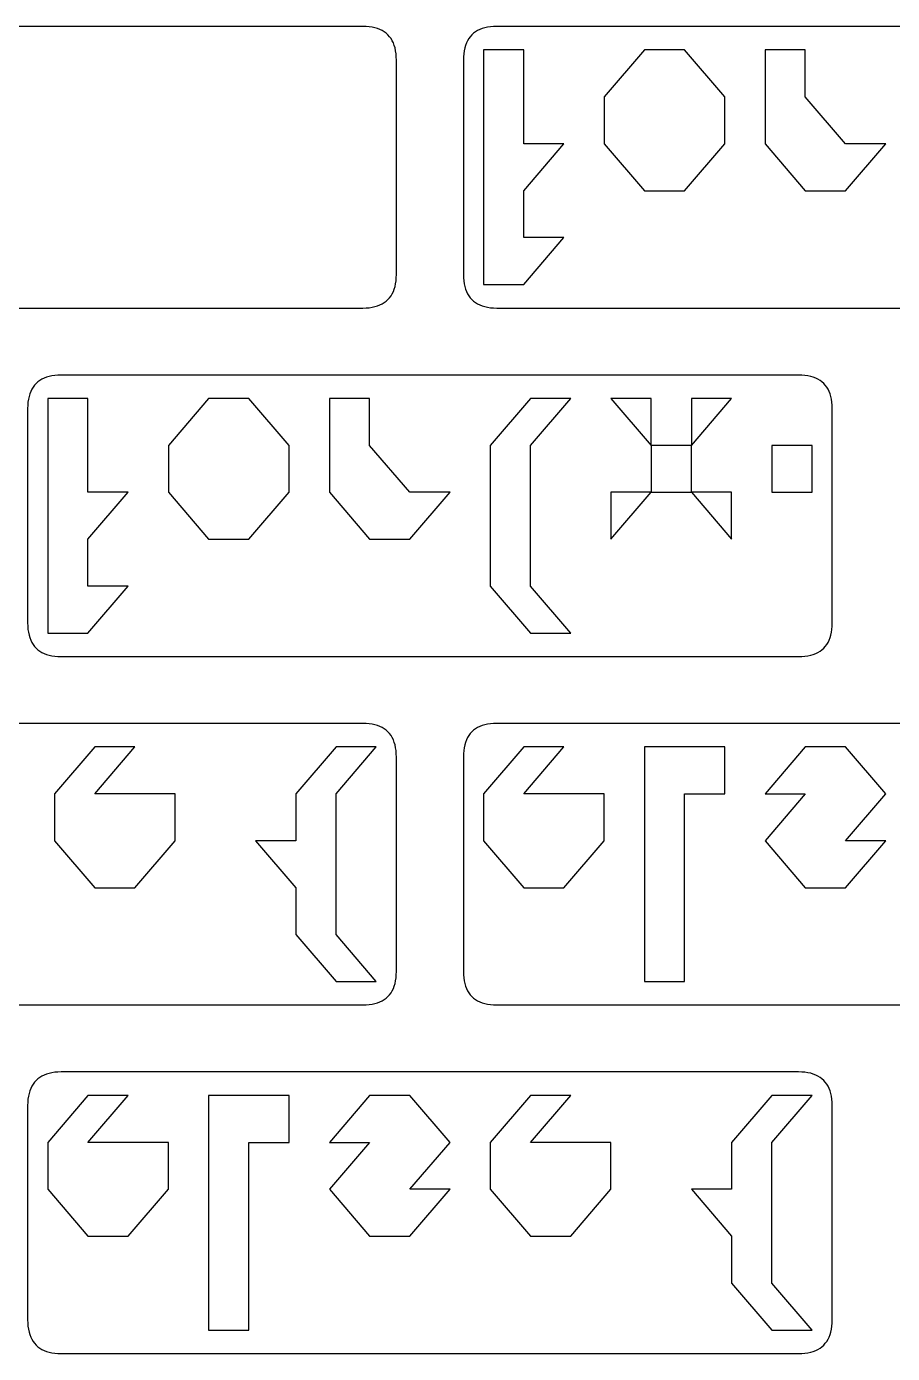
# Model space of a CAD drawing. Header units: metres. Extents: x 10 to 780, y 10 to 780.
# Drawn here: x 139.8 to 269, y 426 to 624 of the extents above; entities that cross this region are included whole.
import ezdxf

# ---------------------------------------------------------------- set-up
doc = ezdxf.new("R2010")
doc.units = ezdxf.units.M

msp = doc.modelspace()

# ---------------------------------------------------------------- linework, layer by layer
for p, q in [((190.00003, 623.99994), (80, 624)), ((190.48753, 623.9874), (190.00003, 623.99994)), ((190.95003, 623.94995), (190.48753, 623.9874)), ((191.38753, 623.88745), (190.95003, 623.94995)), ((191.80002, 623.8), (191.38753, 623.88745)), ((192.18752, 623.6875), (191.80002, 623.8)), ((208.20001, 623.80005), (207.81252, 623.68756)), ((208.20001, 623.80005), (207.81252, 623.68756)), ((208.6125, 623.8875), (208.20001, 623.80005)), ((208.6125, 623.8875), (208.20001, 623.80005)), ((209.05, 623.95), (208.6125, 623.8875)), ((209.05, 623.95), (208.6125, 623.8875)), ((209.5125, 623.9875), (209.05, 623.95)), ((209.5125, 623.9875), (209.05, 623.95)), ((210, 624), (209.5125, 623.9875)), ((210, 624), (209.5125, 623.9875)), ((320.0001, 623.99994), (210, 624)), ((320.0001, 623.99994), (210, 624)), ((192.55002, 623.55), (192.18752, 623.6875)), ((192.88751, 623.3875), (192.55002, 623.55)), ((193.20001, 623.2), (192.88751, 623.3875)), ((193.4875, 622.9875), (193.20001, 623.2)), ((193.75, 622.75), (193.4875, 622.9875)), ((193.9875, 622.4875), (193.75, 622.75)), ((194.2, 622.2), (193.9875, 622.4875)), ((194.3875, 621.8875), (194.2, 622.2)), ((194.55, 621.55), (194.3875, 621.8875)), ((205.61258, 621.88763), (205.45009, 621.5502)), ((205.61258, 621.88763), (205.45009, 621.5502)), ((205.80006, 622.20013), (205.61258, 621.88763)), ((205.80006, 622.20013), (205.61258, 621.88763)), ((206.01256, 622.4876), (205.80006, 622.20013)), ((206.01256, 622.4876), (205.80006, 622.20013)), ((206.25005, 622.7501), (206.01256, 622.4876)), ((206.25005, 622.7501), (206.01256, 622.4876)), ((206.51254, 622.9876), (206.25005, 622.7501)), ((206.51254, 622.9876), (206.25005, 622.7501)), ((206.80003, 623.2001), (206.51254, 622.9876)), ((206.80003, 623.2001), (206.51254, 622.9876)), ((207.11253, 623.3876), (206.80003, 623.2001)), ((207.11253, 623.3876), (206.80003, 623.2001)), ((207.45003, 623.55005), (207.11253, 623.3876)), ((207.45003, 623.55005), (207.11253, 623.3876)), ((207.81252, 623.68756), (207.45003, 623.55005)), ((207.81252, 623.68756), (207.45003, 623.55005)), ((194.6875, 621.1875), (194.55, 621.55)), ((194.8, 620.8), (194.6875, 621.1875)), ((194.8875, 620.3875), (194.8, 620.8)), ((194.95, 619.95), (194.8875, 620.3875)), ((194.9875, 619.4875), (194.95, 619.95)), ((205.05014, 619.95026), (205.01265, 619.4878)), ((205.05014, 619.95026), (205.01265, 619.4878)), ((205.11263, 620.38776), (205.05014, 619.95026)), ((205.11263, 620.38776), (205.05014, 619.95026)), ((205.20012, 620.80023), (205.11263, 620.38776)), ((205.20012, 620.80023), (205.11263, 620.38776)), ((205.3126, 621.1877), (205.20012, 620.80023)), ((205.3126, 621.1877), (205.20012, 620.80023)), ((205.45009, 621.5502), (205.3126, 621.1877)), ((205.45009, 621.5502), (205.3126, 621.1877)), ((214, 620.5), (208, 620.5)), ((208, 620.5), (208, 585.5)), ((214, 606.5), (214, 620.5)), ((232, 620.5), (226, 613.5)), ((238, 620.5), (232, 620.5)), ((244, 613.5), (238, 620.5)), ((256, 620.5), (250, 620.5)), ((250, 620.5), (250, 606.5)), ((256, 613.5), (256, 620.5)), ((195, 619), (194.9875, 619.4875)), ((195.0001, 587.0004), (195, 619)), ((205.00017, 619.0003), (205, 587)), ((205.00017, 619.0003), (205, 587)), ((205.01265, 619.4878), (205.00017, 619.0003)), ((205.01265, 619.4878), (205.00017, 619.0003)), ((226, 613.5), (226, 606.5)), ((244, 606.5), (244, 613.5)), ((262, 606.5), (256, 613.5)), ((214, 599.5), (220, 606.5)), ((220, 606.5), (214, 606.5)), ((226, 606.5), (232, 599.5)), ((238, 599.5), (244, 606.5)), ((250, 606.5), (256, 599.5)), ((262, 599.5), (268, 606.5)), ((268, 606.5), (262, 606.5)), ((214, 592.5), (214, 599.5)), ((232, 599.5), (238, 599.5)), ((256, 599.5), (262, 599.5)), ((214, 585.5), (220, 592.5)), ((220, 592.5), (214, 592.5)), ((194.95009, 586.05035), (194.9876, 586.5129)), ((194.9876, 586.5129), (195.0001, 587.0004)), ((205, 587), (205.0125, 586.5125)), ((205, 587), (205.0125, 586.5125)), ((205.0125, 586.5125), (205.05, 586.05005)), ((205.0125, 586.5125), (205.05, 586.05005)), ((194.20004, 583.8002), (194.38754, 584.1127)), ((194.38754, 584.1127), (194.55005, 584.4502)), ((194.55005, 584.4502), (194.68756, 584.81274)), ((194.68756, 584.81274), (194.80006, 585.20026)), ((194.80006, 585.20026), (194.88757, 585.6128)), ((194.88757, 585.6128), (194.95009, 586.05035)), ((205.05, 586.05005), (205.1125, 585.61255)), ((205.05, 586.05005), (205.1125, 585.61255)), ((205.1125, 585.61255), (205.2, 585.2001)), ((205.1125, 585.61255), (205.2, 585.2001)), ((205.2, 585.2001), (205.3125, 584.81256)), ((205.2, 585.2001), (205.3125, 584.81256)), ((205.3125, 584.81256), (205.45, 584.4501)), ((205.3125, 584.81256), (205.45, 584.4501)), ((205.45, 584.4501), (205.6125, 584.1126)), ((205.45, 584.4501), (205.6125, 584.1126)), ((205.6125, 584.1126), (205.8, 583.8001)), ((205.6125, 584.1126), (205.8, 583.8001)), ((208, 585.5), (214, 585.5)), ((191.3875, 582.1125), (191.8, 582.2)), ((191.8, 582.2), (192.1875, 582.3125)), ((192.1875, 582.3125), (192.55, 582.45)), ((192.55, 582.45), (192.88751, 582.61255)), ((192.88751, 582.61255), (193.20001, 582.80005)), ((193.20001, 582.80005), (193.48752, 583.0126)), ((193.48752, 583.0126), (193.75003, 583.2501)), ((193.75003, 583.2501), (193.98753, 583.51263)), ((193.98753, 583.51263), (194.20004, 583.8002)), ((205.8, 583.8001), (206.0125, 583.51263)), ((205.8, 583.8001), (206.0125, 583.51263)), ((206.0125, 583.51263), (206.25, 583.2501)), ((206.0125, 583.51263), (206.25, 583.2501)), ((206.25, 583.2501), (206.5125, 583.01263)), ((206.25, 583.2501), (206.5125, 583.01263)), ((206.5125, 583.01263), (206.8, 582.8002)), ((206.5125, 583.01263), (206.8, 582.8002)), ((206.8, 582.8002), (207.1125, 582.6127)), ((206.8, 582.8002), (207.1125, 582.6127)), ((207.1125, 582.6127), (207.45, 582.4502)), ((207.1125, 582.6127), (207.45, 582.4502)), ((207.45, 582.4502), (207.8125, 582.3127)), ((207.45, 582.4502), (207.8125, 582.3127)), ((207.8125, 582.3127), (208.2, 582.2002)), ((207.8125, 582.3127), (208.2, 582.2002)), ((208.2, 582.2002), (208.61249, 582.11273)), ((208.2, 582.2002), (208.61249, 582.11273)), ((80.000015, 582.00024), (190, 582)), ((190, 582), (190.4875, 582.0125)), ((190.4875, 582.0125), (190.95, 582.05)), ((190.95, 582.05), (191.3875, 582.1125)), ((208.61249, 582.11273), (209.04999, 582.05023)), ((208.61249, 582.11273), (209.04999, 582.05023)), ((209.04999, 582.05023), (209.51248, 582.01276)), ((209.04999, 582.05023), (209.51248, 582.01276)), ((209.51248, 582.01276), (209.99998, 582.00024)), ((209.51248, 582.01276), (209.99998, 582.00024)), ((209.99998, 582.00024), (320, 582)), ((209.99998, 582.00024), (320, 582)), ((141.01253, 570.4875), (140.80003, 570.2)), ((141.01253, 570.4875), (140.80003, 570.2)), ((141.25003, 570.75), (141.01253, 570.4875)), ((141.25003, 570.75), (141.01253, 570.4875)), ((141.51253, 570.9875), (141.25003, 570.75)), ((141.51253, 570.9875), (141.25003, 570.75)), ((141.80002, 571.2), (141.51253, 570.9875)), ((141.80002, 571.2), (141.51253, 570.9875)), ((142.11252, 571.3875), (141.80002, 571.2)), ((142.11252, 571.3875), (141.80002, 571.2)), ((142.45001, 571.55), (142.11252, 571.3875)), ((142.45001, 571.55), (142.11252, 571.3875)), ((142.81252, 571.6875), (142.45001, 571.55)), ((142.81252, 571.6875), (142.45001, 571.55)), ((143.20001, 571.8), (142.81252, 571.6875)), ((143.20001, 571.8), (142.81252, 571.6875)), ((143.6125, 571.8875), (143.20001, 571.8)), ((143.6125, 571.8875), (143.20001, 571.8)), ((144.05, 571.95), (143.6125, 571.8875)), ((144.05, 571.95), (143.6125, 571.8875)), ((144.5125, 571.9875), (144.05, 571.95)), ((144.5125, 571.9875), (144.05, 571.95)), ((145, 572), (144.5125, 571.9875)), ((145, 572), (144.5125, 571.9875)), ((255.00005, 572), (145, 572)), ((255.00005, 572), (145, 572)), ((255.48755, 571.9875), (255.00005, 572)), ((255.48755, 571.9875), (255.00005, 572)), ((255.95004, 571.95), (255.48755, 571.9875)), ((255.95004, 571.95), (255.48755, 571.9875)), ((256.38754, 571.8875), (255.95004, 571.95)), ((256.38754, 571.8875), (255.95004, 571.95)), ((256.80005, 571.8), (256.38754, 571.8875)), ((256.80005, 571.8), (256.38754, 571.8875)), ((257.18753, 571.6875), (256.80005, 571.8)), ((257.18753, 571.6875), (256.80005, 571.8)), ((257.55002, 571.55), (257.18753, 571.6875)), ((257.55002, 571.55), (257.18753, 571.6875)), ((257.8875, 571.3875), (257.55002, 571.55)), ((257.8875, 571.3875), (257.55002, 571.55)), ((258.2, 571.2), (257.8875, 571.3875)), ((258.2, 571.2), (257.8875, 571.3875)), ((258.48752, 570.9875), (258.2, 571.2)), ((258.48752, 570.9875), (258.2, 571.2)), ((258.75, 570.75), (258.48752, 570.9875)), ((258.75, 570.75), (258.48752, 570.9875)), ((258.9875, 570.4875), (258.75, 570.75)), ((258.9875, 570.4875), (258.75, 570.75)), ((259.19998, 570.2), (258.9875, 570.4875)), ((259.19998, 570.2), (258.9875, 570.4875)), ((140.11255, 568.3876), (140.05005, 567.9501)), ((140.11255, 568.3876), (140.05005, 567.9501)), ((140.20004, 568.80005), (140.11255, 568.3876)), ((140.20004, 568.80005), (140.11255, 568.3876)), ((140.31255, 569.18756), (140.20004, 568.80005)), ((140.31255, 569.18756), (140.20004, 568.80005)), ((140.45004, 569.55005), (140.31255, 569.18756)), ((140.45004, 569.55005), (140.31255, 569.18756)), ((140.61253, 569.8875), (140.45004, 569.55005)), ((140.61253, 569.8875), (140.45004, 569.55005)), ((140.80003, 570.2), (140.61253, 569.8875)), ((140.80003, 570.2), (140.61253, 569.8875)), ((149, 568.5), (143, 568.5)), ((143, 568.5), (143, 533.5)), ((149, 554.5), (149, 568.5)), ((167, 568.5), (161, 561.5)), ((173, 568.5), (167, 568.5)), ((179, 561.5), (173, 568.5)), ((191, 568.5), (185, 568.5)), ((185, 568.5), (185, 554.5)), ((191, 561.5), (191, 568.5)), ((215, 568.5), (209, 561.5)), ((215, 561.5), (221, 568.5)), ((221, 568.5), (215, 568.5)), ((233, 568.5), (227, 568.5)), ((227, 568.5), (233, 561.5)), ((233, 561.5), (233, 568.5)), ((239, 561.5), (245, 568.5)), ((245, 568.5), (239, 568.5)), ((239, 568.5), (239, 561.5)), ((259.38748, 569.8875), (259.19998, 570.2)), ((259.38748, 569.8875), (259.19998, 570.2)), ((259.55, 569.55), (259.38748, 569.8875)), ((259.55, 569.55), (259.38748, 569.8875)), ((259.6875, 569.1875), (259.55, 569.55)), ((259.6875, 569.1875), (259.55, 569.55)), ((259.8, 568.8), (259.6875, 569.1875)), ((259.8, 568.8), (259.6875, 569.1875)), ((259.88748, 568.3875), (259.8, 568.8)), ((259.88748, 568.3875), (259.8, 568.8)), ((259.94998, 567.95), (259.88748, 568.3875)), ((259.94998, 567.95), (259.88748, 568.3875)), ((140.00006, 567.0001), (140, 535)), ((140.00006, 567.0001), (140, 535)), ((140.01256, 567.4876), (140.00006, 567.0001)), ((140.01256, 567.4876), (140.00006, 567.0001)), ((140.05005, 567.9501), (140.01256, 567.4876)), ((140.05005, 567.9501), (140.01256, 567.4876)), ((259.9875, 567.4875), (259.94998, 567.95)), ((259.9875, 567.4875), (259.94998, 567.95)), ((260, 567), (259.9875, 567.4875)), ((260, 567), (259.9875, 567.4875)), ((260.00012, 535.0001), (260, 567)), ((260.00012, 535.0001), (260, 567)), ((161, 561.5), (161, 554.5)), ((179, 554.5), (179, 561.5)), ((197, 554.5), (191, 561.5)), ((209, 561.5), (209, 540.5)), ((215, 540.5), (215, 561.5)), ((239, 561.5), (233, 561.5)), ((233, 561.5), (233, 554.5)), ((239, 554.5), (239, 561.5)), ((257, 561.5), (251, 561.5)), ((251, 561.5), (251, 554.5)), ((257, 554.5), (257, 561.5)), ((149, 547.5), (155, 554.5)), ((155, 554.5), (149, 554.5)), ((161, 554.5), (167, 547.5)), ((173, 547.5), (179, 554.5)), ((185, 554.5), (191, 547.5)), ((197, 547.5), (203, 554.5)), ((203, 554.5), (197, 554.5)), ((227, 547.5), (233, 554.5)), ((233, 554.5), (227, 554.5)), ((227, 554.5), (227, 547.5)), ((233, 554.5), (239, 554.5)), ((239, 554.5), (245, 547.5)), ((245, 554.5), (239, 554.5)), ((245, 547.5), (245, 554.5)), ((251, 554.5), (257, 554.5)), ((149, 540.5), (149, 547.5)), ((167, 547.5), (173, 547.5)), ((191, 547.5), (197, 547.5)), ((149, 533.5), (155, 540.5)), ((155, 540.5), (149, 540.5)), ((209, 540.5), (215, 533.5)), ((221, 533.5), (215, 540.5)), ((140, 535), (140.0125, 534.5125)), ((140, 535), (140.0125, 534.5125)), ((259.9876, 534.51263), (260.00012, 535.0001)), ((259.9876, 534.51263), (260.00012, 535.0001)), ((140.0125, 534.5125), (140.05, 534.05005)), ((140.0125, 534.5125), (140.05, 534.05005)), ((140.05, 534.05005), (140.1125, 533.61255)), ((140.05, 534.05005), (140.1125, 533.61255)), ((140.1125, 533.61255), (140.20001, 533.2001)), ((140.1125, 533.61255), (140.20001, 533.2001)), ((140.20001, 533.2001), (140.31252, 532.81256)), ((140.20001, 533.2001), (140.31252, 532.81256)), ((140.31252, 532.81256), (140.45001, 532.4501)), ((140.31252, 532.81256), (140.45001, 532.4501)), ((143, 533.5), (149, 533.5)), ((215, 533.5), (221, 533.5)), ((259.55005, 532.4501), (259.68756, 532.81256)), ((259.55005, 532.4501), (259.68756, 532.81256)), ((259.68756, 532.81256), (259.80008, 533.2001)), ((259.68756, 532.81256), (259.80008, 533.2001)), ((259.80008, 533.2001), (259.8876, 533.6126)), ((259.80008, 533.2001), (259.8876, 533.6126)), ((259.8876, 533.6126), (259.9501, 534.0501)), ((259.8876, 533.6126), (259.9501, 534.0501)), ((259.9501, 534.0501), (259.9876, 534.51263)), ((259.9501, 534.0501), (259.9876, 534.51263)), ((140.45001, 532.4501), (140.61252, 532.11255)), ((140.45001, 532.4501), (140.61252, 532.11255)), ((140.61252, 532.11255), (140.80002, 531.80005)), ((140.61252, 532.11255), (140.80002, 531.80005)), ((140.80002, 531.80005), (141.01253, 531.5126)), ((140.80002, 531.80005), (141.01253, 531.5126)), ((141.01253, 531.5126), (141.25003, 531.25006)), ((141.01253, 531.5126), (141.25003, 531.25006)), ((141.25003, 531.25006), (141.51253, 531.0126)), ((141.25003, 531.25006), (141.51253, 531.0126)), ((141.51253, 531.0126), (141.80003, 530.80005)), ((141.51253, 531.0126), (141.80003, 530.80005)), ((141.80003, 530.80005), (142.11253, 530.61255)), ((141.80003, 530.80005), (142.11253, 530.61255)), ((257.8875, 530.6125), (258.2, 530.8)), ((257.8875, 530.6125), (258.2, 530.8)), ((258.2, 530.8), (258.48752, 531.0125)), ((258.2, 530.8), (258.48752, 531.0125)), ((258.48752, 531.0125), (258.75003, 531.25)), ((258.48752, 531.0125), (258.75003, 531.25)), ((258.75003, 531.25), (258.98755, 531.5125)), ((258.75003, 531.25), (258.98755, 531.5125)), ((258.98755, 531.5125), (259.20004, 531.80005)), ((258.98755, 531.5125), (259.20004, 531.80005)), ((259.20004, 531.80005), (259.38754, 532.11255)), ((259.20004, 531.80005), (259.38754, 532.11255)), ((259.38754, 532.11255), (259.55005, 532.4501)), ((259.38754, 532.11255), (259.55005, 532.4501)), ((142.11253, 530.61255), (142.45004, 530.4501)), ((142.11253, 530.61255), (142.45004, 530.4501)), ((142.45004, 530.4501), (142.81255, 530.31256)), ((142.45004, 530.4501), (142.81255, 530.31256)), ((142.81255, 530.31256), (143.20006, 530.2001)), ((142.81255, 530.31256), (143.20006, 530.2001)), ((143.20006, 530.2001), (143.61256, 530.11255)), ((143.20006, 530.2001), (143.61256, 530.11255)), ((143.61256, 530.11255), (144.05006, 530.05005)), ((143.61256, 530.11255), (144.05006, 530.05005)), ((144.05006, 530.05005), (144.51257, 530.0126)), ((144.05006, 530.05005), (144.51257, 530.0126)), ((144.51257, 530.0126), (145.00008, 530.00006)), ((144.51257, 530.0126), (145.00008, 530.00006)), ((145.00008, 530.00006), (255, 530)), ((145.00008, 530.00006), (255, 530)), ((255, 530), (255.4875, 530.0125)), ((255, 530), (255.4875, 530.0125)), ((255.4875, 530.0125), (255.95, 530.05)), ((255.4875, 530.0125), (255.95, 530.05)), ((255.95, 530.05), (256.3875, 530.1125)), ((255.95, 530.05), (256.3875, 530.1125)), ((256.3875, 530.1125), (256.80002, 530.2)), ((256.3875, 530.1125), (256.80002, 530.2)), ((256.80002, 530.2), (257.18753, 530.3125)), ((256.80002, 530.2), (257.18753, 530.3125)), ((257.18753, 530.3125), (257.55002, 530.45)), ((257.18753, 530.3125), (257.55002, 530.45)), ((257.55002, 530.45), (257.8875, 530.6125)), ((257.55002, 530.45), (257.8875, 530.6125)), ((190.00003, 520.00024), (80, 520)), ((190.00003, 520.00024), (80, 520)), ((190.48753, 519.98773), (190.00003, 520.00024)), ((190.48753, 519.98773), (190.00003, 520.00024)), ((190.95003, 519.9502), (190.48753, 519.98773)), ((190.95003, 519.9502), (190.48753, 519.98773)), ((191.38753, 519.8877), (190.95003, 519.9502)), ((191.38753, 519.8877), (190.95003, 519.9502)), ((191.80002, 519.8002), (191.38753, 519.8877)), ((191.80002, 519.8002), (191.38753, 519.8877)), ((192.18752, 519.6877), (191.80002, 519.8002)), ((192.18752, 519.6877), (191.80002, 519.8002)), ((192.55002, 519.5502), (192.18752, 519.6877)), ((192.55002, 519.5502), (192.18752, 519.6877)), ((192.88751, 519.38763), (192.55002, 519.5502)), ((192.88751, 519.38763), (192.55002, 519.5502)), ((193.20001, 519.20013), (192.88751, 519.38763)), ((193.20001, 519.20013), (192.88751, 519.38763)), ((193.4875, 518.9876), (193.20001, 519.20013)), ((193.4875, 518.9876), (193.20001, 519.20013)), ((193.75, 518.7501), (193.4875, 518.9876)), ((193.75, 518.7501), (193.4875, 518.9876)), ((206.51254, 518.9875), (206.25005, 518.75)), ((206.51254, 518.9875), (206.25005, 518.75)), ((206.80003, 519.2), (206.51254, 518.9875)), ((206.80003, 519.2), (206.51254, 518.9875)), ((207.11253, 519.3875), (206.80003, 519.2)), ((207.11253, 519.3875), (206.80003, 519.2)), ((207.45003, 519.55), (207.11253, 519.3875)), ((207.45003, 519.55), (207.11253, 519.3875)), ((207.81252, 519.6875), (207.45003, 519.55)), ((207.81252, 519.6875), (207.45003, 519.55)), ((208.20001, 519.8), (207.81252, 519.6875)), ((208.20001, 519.8), (207.81252, 519.6875)), ((208.6125, 519.8875), (208.20001, 519.8)), ((208.6125, 519.8875), (208.20001, 519.8)), ((209.05, 519.95), (208.6125, 519.8875)), ((209.05, 519.95), (208.6125, 519.8875)), ((209.5125, 519.9875), (209.05, 519.95)), ((209.5125, 519.9875), (209.05, 519.95)), ((210, 520), (209.5125, 519.9875)), ((210, 520), (209.5125, 519.9875)), ((320.0001, 520.00024), (210, 520)), ((320.0001, 520.00024), (210, 520)), ((193.9875, 518.4876), (193.75, 518.7501)), ((193.9875, 518.4876), (193.75, 518.7501)), ((194.2, 518.2001), (193.9875, 518.4876)), ((194.2, 518.2001), (193.9875, 518.4876)), ((194.3875, 517.8876), (194.2, 518.2001)), ((194.3875, 517.8876), (194.2, 518.2001)), ((194.55, 517.55005), (194.3875, 517.8876)), ((194.55, 517.55005), (194.3875, 517.8876)), ((194.6875, 517.18756), (194.55, 517.55005)), ((194.6875, 517.18756), (194.55, 517.55005)), ((194.8, 516.80005), (194.6875, 517.18756)), ((194.8, 516.80005), (194.6875, 517.18756)), ((194.8875, 516.3875), (194.8, 516.80005)), ((194.8875, 516.3875), (194.8, 516.80005)), ((205.20012, 516.80005), (205.11263, 516.3876)), ((205.20012, 516.80005), (205.11263, 516.3876)), ((205.3126, 517.18756), (205.20012, 516.80005)), ((205.3126, 517.18756), (205.20012, 516.80005)), ((205.45009, 517.55005), (205.3126, 517.18756)), ((205.45009, 517.55005), (205.3126, 517.18756)), ((205.61258, 517.8875), (205.45009, 517.55005)), ((205.61258, 517.8875), (205.45009, 517.55005)), ((205.80006, 518.2), (205.61258, 517.8875)), ((205.80006, 518.2), (205.61258, 517.8875)), ((206.01256, 518.4875), (205.80006, 518.2)), ((206.01256, 518.4875), (205.80006, 518.2)), ((206.25005, 518.75), (206.01256, 518.4875)), ((206.25005, 518.75), (206.01256, 518.4875)), ((150, 516.5), (144, 509.5)), ((150, 509.5), (156, 516.5)), ((156, 516.5), (150, 516.5)), ((186, 516.5), (180, 509.5)), ((186, 509.5), (192, 516.5)), ((192, 516.5), (186, 516.5)), ((194.95, 515.95), (194.8875, 516.3875)), ((194.95, 515.95), (194.8875, 516.3875)), ((194.9875, 515.4875), (194.95, 515.95)), ((194.9875, 515.4875), (194.95, 515.95)), ((195, 515), (194.9875, 515.4875)), ((195, 515), (194.9875, 515.4875)), ((195.0001, 483.00012), (195, 515)), ((195.0001, 483.00012), (195, 515)), ((205.00017, 515.0001), (205, 483)), ((205.00017, 515.0001), (205, 483)), ((205.01265, 515.4876), (205.00017, 515.0001)), ((205.01265, 515.4876), (205.00017, 515.0001)), ((205.05014, 515.9501), (205.01265, 515.4876)), ((205.05014, 515.9501), (205.01265, 515.4876)), ((205.11263, 516.3876), (205.05014, 515.9501)), ((205.11263, 516.3876), (205.05014, 515.9501)), ((214, 516.5), (208, 509.5)), ((214, 509.5), (220, 516.5)), ((220, 516.5), (214, 516.5)), ((244, 516.5), (232, 516.5)), ((232, 516.5), (232, 481.5)), ((244, 509.5), (244, 516.5)), ((256, 516.5), (250, 509.5)), ((262, 516.5), (256, 516.5)), ((268, 509.5), (262, 516.5)), ((144, 509.5), (144, 502.5)), ((162, 509.5), (150, 509.5)), ((162, 502.5), (162, 509.5)), ((180, 509.5), (180, 502.5)), ((186, 488.5), (186, 509.5)), ((208, 509.5), (208, 502.5)), ((226, 509.5), (214, 509.5)), ((226, 502.5), (226, 509.5)), ((238, 481.5), (238, 509.5)), ((238, 509.5), (244, 509.5)), ((250, 509.5), (256, 509.5)), ((256, 509.5), (250, 502.5)), ((262, 502.5), (268, 509.5)), ((144, 502.5), (150, 495.5)), ((156, 495.5), (162, 502.5)), ((180, 502.5), (174, 502.5)), ((174, 502.5), (180, 495.5)), ((208, 502.5), (214, 495.5)), ((220, 495.5), (226, 502.5)), ((250, 502.5), (256, 495.5)), ((262, 495.5), (268, 502.5)), ((268, 502.5), (262, 502.5)), ((150, 495.5), (156, 495.5)), ((180, 495.5), (180, 488.5)), ((214, 495.5), (220, 495.5)), ((256, 495.5), (262, 495.5)), ((180, 488.5), (186, 481.5)), ((192, 481.5), (186, 488.5)), ((186, 481.5), (192, 481.5)), ((194.68756, 480.81256), (194.80006, 481.20007)), ((194.68756, 480.81256), (194.80006, 481.20007)), ((194.80006, 481.20007), (194.88757, 481.61258)), ((194.80006, 481.20007), (194.88757, 481.61258)), ((194.88757, 481.61258), (194.95009, 482.05008)), ((194.88757, 481.61258), (194.95009, 482.05008)), ((194.95009, 482.05008), (194.9876, 482.5126)), ((194.95009, 482.05008), (194.9876, 482.5126)), ((194.9876, 482.5126), (195.0001, 483.00012)), ((194.9876, 482.5126), (195.0001, 483.00012)), ((205, 483), (205.0125, 482.5125)), ((205, 483), (205.0125, 482.5125)), ((205.0125, 482.5125), (205.05, 482.05002)), ((205.0125, 482.5125), (205.05, 482.05002)), ((205.05, 482.05002), (205.1125, 481.61252)), ((205.05, 482.05002), (205.1125, 481.61252)), ((205.1125, 481.61252), (205.2, 481.2)), ((205.1125, 481.61252), (205.2, 481.2)), ((205.2, 481.2), (205.3125, 480.8125)), ((205.2, 481.2), (205.3125, 480.8125)), ((232, 481.5), (238, 481.5)), ((193.48752, 479.0125), (193.75003, 479.25003)), ((193.48752, 479.0125), (193.75003, 479.25003)), ((193.75003, 479.25003), (193.98753, 479.51254)), ((193.75003, 479.25003), (193.98753, 479.51254)), ((193.98753, 479.51254), (194.20004, 479.80005)), ((193.98753, 479.51254), (194.20004, 479.80005)), ((194.20004, 479.80005), (194.38754, 480.11255)), ((194.20004, 479.80005), (194.38754, 480.11255)), ((194.38754, 480.11255), (194.55005, 480.45004)), ((194.38754, 480.11255), (194.55005, 480.45004)), ((194.55005, 480.45004), (194.68756, 480.81256)), ((194.55005, 480.45004), (194.68756, 480.81256)), ((205.3125, 480.8125), (205.45, 480.45)), ((205.3125, 480.8125), (205.45, 480.45)), ((205.45, 480.45), (205.6125, 480.11252)), ((205.45, 480.45), (205.6125, 480.11252)), ((205.6125, 480.11252), (205.8, 479.80002)), ((205.6125, 480.11252), (205.8, 479.80002)), ((205.8, 479.80002), (206.0125, 479.5125)), ((205.8, 479.80002), (206.0125, 479.5125)), ((206.0125, 479.5125), (206.25, 479.25003)), ((206.0125, 479.5125), (206.25, 479.25003)), ((206.25, 479.25003), (206.5125, 479.01254)), ((206.25, 479.25003), (206.5125, 479.01254)), ((80.000015, 478.00015), (190, 478)), ((80.000015, 478.00015), (190, 478)), ((190, 478), (190.4875, 478.0125)), ((190, 478), (190.4875, 478.0125)), ((190.4875, 478.0125), (190.95, 478.05002)), ((190.4875, 478.0125), (190.95, 478.05002)), ((190.95, 478.05002), (191.3875, 478.11252)), ((190.95, 478.05002), (191.3875, 478.11252)), ((191.3875, 478.11252), (191.8, 478.2)), ((191.3875, 478.11252), (191.8, 478.2)), ((191.8, 478.2), (192.1875, 478.3125)), ((191.8, 478.2), (192.1875, 478.3125)), ((192.1875, 478.3125), (192.55, 478.45)), ((192.1875, 478.3125), (192.55, 478.45)), ((192.55, 478.45), (192.88751, 478.61252)), ((192.55, 478.45), (192.88751, 478.61252)), ((192.88751, 478.61252), (193.20001, 478.80002)), ((192.88751, 478.61252), (193.20001, 478.80002)), ((193.20001, 478.80002), (193.48752, 479.0125)), ((193.20001, 478.80002), (193.48752, 479.0125)), ((206.5125, 479.01254), (206.8, 478.80005)), ((206.5125, 479.01254), (206.8, 478.80005)), ((206.8, 478.80005), (207.1125, 478.61255)), ((206.8, 478.80005), (207.1125, 478.61255)), ((207.1125, 478.61255), (207.45, 478.45007)), ((207.1125, 478.61255), (207.45, 478.45007)), ((207.45, 478.45007), (207.8125, 478.3126)), ((207.45, 478.45007), (207.8125, 478.3126)), ((207.8125, 478.3126), (208.2, 478.2001)), ((207.8125, 478.3126), (208.2, 478.2001)), ((208.2, 478.2001), (208.61249, 478.1126)), ((208.2, 478.2001), (208.61249, 478.1126)), ((208.61249, 478.1126), (209.04999, 478.0501)), ((208.61249, 478.1126), (209.04999, 478.0501)), ((209.04999, 478.0501), (209.51248, 478.01263)), ((209.04999, 478.0501), (209.51248, 478.01263)), ((209.51248, 478.01263), (209.99998, 478.00015)), ((209.51248, 478.01263), (209.99998, 478.00015)), ((209.99998, 478.00015), (320, 478)), ((209.99998, 478.00015), (320, 478)), ((142.11252, 467.38748), (141.80002, 467.19998)), ((142.11252, 467.38748), (141.80002, 467.19998)), ((142.45001, 467.55), (142.11252, 467.38748)), ((142.45001, 467.55), (142.11252, 467.38748)), ((142.81252, 467.6875), (142.45001, 467.55)), ((142.81252, 467.6875), (142.45001, 467.55)), ((143.20001, 467.8), (142.81252, 467.6875)), ((143.20001, 467.8), (142.81252, 467.6875)), ((143.6125, 467.88748), (143.20001, 467.8)), ((143.6125, 467.88748), (143.20001, 467.8)), ((144.05, 467.94998), (143.6125, 467.88748)), ((144.05, 467.94998), (143.6125, 467.88748)), ((144.5125, 467.9875), (144.05, 467.94998)), ((144.5125, 467.9875), (144.05, 467.94998)), ((145, 468), (144.5125, 467.9875)), ((145, 468), (144.5125, 467.9875)), ((255.00005, 468.00027), (145, 468)), ((255.00005, 468.00027), (145, 468)), ((255.48755, 467.98773), (255.00005, 468.00027)), ((255.48755, 467.98773), (255.00005, 468.00027)), ((255.95004, 467.9502), (255.48755, 467.98773)), ((255.95004, 467.9502), (255.48755, 467.98773)), ((256.38754, 467.88766), (255.95004, 467.9502)), ((256.38754, 467.88766), (255.95004, 467.9502)), ((256.80005, 467.80014), (256.38754, 467.88766)), ((256.80005, 467.80014), (256.38754, 467.88766)), ((257.18753, 467.68762), (256.80005, 467.80014)), ((257.18753, 467.68762), (256.80005, 467.80014)), ((257.55002, 467.5501), (257.18753, 467.68762)), ((257.55002, 467.5501), (257.18753, 467.68762)), ((257.8875, 467.3876), (257.55002, 467.5501)), ((257.8875, 467.3876), (257.55002, 467.5501)), ((258.2, 467.20007), (257.8875, 467.3876)), ((258.2, 467.20007), (257.8875, 467.3876)), ((140.45004, 465.55), (140.31255, 465.1875)), ((140.45004, 465.55), (140.31255, 465.1875)), ((140.61253, 465.88748), (140.45004, 465.55)), ((140.61253, 465.88748), (140.45004, 465.55)), ((140.80003, 466.19998), (140.61253, 465.88748)), ((140.80003, 466.19998), (140.61253, 465.88748)), ((141.01253, 466.4875), (140.80003, 466.19998)), ((141.01253, 466.4875), (140.80003, 466.19998)), ((141.25003, 466.75), (141.01253, 466.4875)), ((141.25003, 466.75), (141.01253, 466.4875)), ((141.51253, 466.9875), (141.25003, 466.75)), ((141.51253, 466.9875), (141.25003, 466.75)), ((141.80002, 467.19998), (141.51253, 466.9875)), ((141.80002, 467.19998), (141.51253, 466.9875)), ((258.48752, 466.98755), (258.2, 467.20007)), ((258.48752, 466.98755), (258.2, 467.20007)), ((258.75, 466.75003), (258.48752, 466.98755)), ((258.75, 466.75003), (258.48752, 466.98755)), ((258.9875, 466.48752), (258.75, 466.75003)), ((258.9875, 466.48752), (258.75, 466.75003)), ((259.19998, 466.2), (258.9875, 466.48752)), ((259.19998, 466.2), (258.9875, 466.48752)), ((259.38748, 465.8875), (259.19998, 466.2)), ((259.38748, 465.8875), (259.19998, 466.2)), ((259.55, 465.55002), (259.38748, 465.8875)), ((259.55, 465.55002), (259.38748, 465.8875)), ((259.6875, 465.1875), (259.55, 465.55002)), ((259.6875, 465.1875), (259.55, 465.55002)), ((140.01256, 463.4875), (140.00006, 463)), ((140.01256, 463.4875), (140.00006, 463)), ((140.05005, 463.94998), (140.01256, 463.4875)), ((140.05005, 463.94998), (140.01256, 463.4875)), ((140.11255, 464.38748), (140.05005, 463.94998)), ((140.11255, 464.38748), (140.05005, 463.94998)), ((140.20004, 464.8), (140.11255, 464.38748)), ((140.20004, 464.8), (140.11255, 464.38748)), ((140.31255, 465.1875), (140.20004, 464.8)), ((140.31255, 465.1875), (140.20004, 464.8)), ((149, 464.5), (143, 457.5)), ((149, 457.5), (155, 464.5)), ((155, 464.5), (149, 464.5)), ((179, 464.5), (167, 464.5)), ((167, 464.5), (167, 429.5)), ((179, 457.5), (179, 464.5)), ((191, 464.5), (185, 457.5)), ((197, 464.5), (191, 464.5)), ((203, 457.5), (197, 464.5)), ((215, 464.5), (209, 457.5)), ((215, 457.5), (221, 464.5)), ((221, 464.5), (215, 464.5)), ((251, 464.5), (245, 457.5)), ((251, 457.5), (257, 464.5)), ((257, 464.5), (251, 464.5)), ((259.8, 464.8), (259.6875, 465.1875)), ((259.8, 464.8), (259.6875, 465.1875)), ((259.88748, 464.38748), (259.8, 464.8)), ((259.88748, 464.38748), (259.8, 464.8)), ((259.94998, 463.94998), (259.88748, 464.38748)), ((259.94998, 463.94998), (259.88748, 464.38748)), ((259.9875, 463.4875), (259.94998, 463.94998)), ((259.9875, 463.4875), (259.94998, 463.94998)), ((260, 463), (259.9875, 463.4875)), ((260, 463), (259.9875, 463.4875)), ((140.00006, 463), (140, 431)), ((140.00006, 463), (140, 431)), ((260.00012, 431.0002), (260, 463)), ((260.00012, 431.0002), (260, 463)), ((143, 457.5), (143, 450.5)), ((161, 457.5), (149, 457.5)), ((161, 450.5), (161, 457.5)), ((173, 429.5), (173, 457.5)), ((173, 457.5), (179, 457.5)), ((185, 457.5), (191, 457.5)), ((191, 457.5), (185, 450.5)), ((197, 450.5), (203, 457.5)), ((209, 457.5), (209, 450.5)), ((227, 457.5), (215, 457.5)), ((227, 450.5), (227, 457.5)), ((245, 457.5), (245, 450.5)), ((251, 436.5), (251, 457.5)), ((143, 450.5), (149, 443.5)), ((155, 443.5), (161, 450.5)), ((185, 450.5), (191, 443.5)), ((197, 443.5), (203, 450.5)), ((203, 450.5), (197, 450.5)), ((209, 450.5), (215, 443.5)), ((221, 443.5), (227, 450.5)), ((245, 450.5), (239, 450.5)), ((239, 450.5), (245, 443.5)), ((149, 443.5), (155, 443.5)), ((191, 443.5), (197, 443.5)), ((215, 443.5), (221, 443.5)), ((245, 443.5), (245, 436.5)), ((245, 436.5), (251, 429.5)), ((257, 429.5), (251, 436.5)), ((140, 431), (140.0125, 430.5125)), ((140, 431), (140.0125, 430.5125)), ((140.0125, 430.5125), (140.05, 430.05002)), ((140.0125, 430.5125), (140.05, 430.05002)), ((140.05, 430.05002), (140.1125, 429.61252)), ((140.05, 430.05002), (140.1125, 429.61252)), ((259.8876, 429.61264), (259.9501, 430.05017)), ((259.8876, 429.61264), (259.9501, 430.05017)), ((259.9501, 430.05017), (259.9876, 430.5127)), ((259.9501, 430.05017), (259.9876, 430.5127)), ((259.9876, 430.5127), (260.00012, 431.0002)), ((259.9876, 430.5127), (260.00012, 431.0002)), ((140.1125, 429.61252), (140.20001, 429.2)), ((140.1125, 429.61252), (140.20001, 429.2)), ((140.20001, 429.2), (140.31252, 428.8125)), ((140.20001, 429.2), (140.31252, 428.8125)), ((140.31252, 428.8125), (140.45001, 428.45)), ((140.31252, 428.8125), (140.45001, 428.45)), ((140.45001, 428.45), (140.61252, 428.11252)), ((140.45001, 428.45), (140.61252, 428.11252)), ((140.61252, 428.11252), (140.80002, 427.80002)), ((140.61252, 428.11252), (140.80002, 427.80002)), ((140.80002, 427.80002), (141.01253, 427.5125)), ((140.80002, 427.80002), (141.01253, 427.5125)), ((167, 429.5), (173, 429.5)), ((251, 429.5), (257, 429.5)), ((258.98755, 427.51257), (259.20004, 427.80008)), ((258.98755, 427.51257), (259.20004, 427.80008)), ((259.20004, 427.80008), (259.38754, 428.11258)), ((259.20004, 427.80008), (259.38754, 428.11258)), ((259.38754, 428.11258), (259.55005, 428.4501)), ((259.38754, 428.11258), (259.55005, 428.4501)), ((259.55005, 428.4501), (259.68756, 428.81262)), ((259.55005, 428.4501), (259.68756, 428.81262)), ((259.68756, 428.81262), (259.80008, 429.20013)), ((259.68756, 428.81262), (259.80008, 429.20013)), ((259.80008, 429.20013), (259.8876, 429.61264)), ((259.80008, 429.20013), (259.8876, 429.61264)), ((141.01253, 427.5125), (141.25003, 427.25003)), ((141.01253, 427.5125), (141.25003, 427.25003)), ((141.25003, 427.25003), (141.51253, 427.01254)), ((141.25003, 427.25003), (141.51253, 427.01254)), ((141.51253, 427.01254), (141.80003, 426.80005)), ((141.51253, 427.01254), (141.80003, 426.80005)), ((141.80003, 426.80005), (142.11253, 426.61255)), ((141.80003, 426.80005), (142.11253, 426.61255)), ((142.11253, 426.61255), (142.45004, 426.45004)), ((142.11253, 426.61255), (142.45004, 426.45004)), ((142.45004, 426.45004), (142.81255, 426.31256)), ((142.45004, 426.45004), (142.81255, 426.31256)), ((142.81255, 426.31256), (143.20006, 426.20007)), ((142.81255, 426.31256), (143.20006, 426.20007)), ((143.20006, 426.20007), (143.61256, 426.11258)), ((143.20006, 426.20007), (143.61256, 426.11258)), ((143.61256, 426.11258), (144.05006, 426.05008)), ((143.61256, 426.11258), (144.05006, 426.05008)), ((144.05006, 426.05008), (144.51257, 426.01257)), ((144.05006, 426.05008), (144.51257, 426.01257)), ((144.51257, 426.01257), (145.00008, 426.0001)), ((144.51257, 426.01257), (145.00008, 426.0001)), ((145.00008, 426.0001), (255, 426)), ((145.00008, 426.0001), (255, 426)), ((255, 426), (255.4875, 426.0125)), ((255, 426), (255.4875, 426.0125)), ((255.4875, 426.0125), (255.95, 426.05002)), ((255.4875, 426.0125), (255.95, 426.05002)), ((255.95, 426.05002), (256.3875, 426.11252)), ((255.95, 426.05002), (256.3875, 426.11252)), ((256.3875, 426.11252), (256.80002, 426.2)), ((256.3875, 426.11252), (256.80002, 426.2)), ((256.80002, 426.2), (257.18753, 426.31253)), ((256.80002, 426.2), (257.18753, 426.31253)), ((257.18753, 426.31253), (257.55002, 426.45004)), ((257.18753, 426.31253), (257.55002, 426.45004)), ((257.55002, 426.45004), (257.8875, 426.61255)), ((257.55002, 426.45004), (257.8875, 426.61255)), ((257.8875, 426.61255), (258.2, 426.80005)), ((257.8875, 426.61255), (258.2, 426.80005)), ((258.2, 426.80005), (258.48752, 427.01254)), ((258.2, 426.80005), (258.48752, 427.01254)), ((258.48752, 427.01254), (258.75003, 427.25006)), ((258.48752, 427.01254), (258.75003, 427.25006)), ((258.75003, 427.25006), (258.98755, 427.51257)), ((258.75003, 427.25006), (258.98755, 427.51257))]:
    msp.add_line(p, q)

doc.saveas('drawing.dxf')
